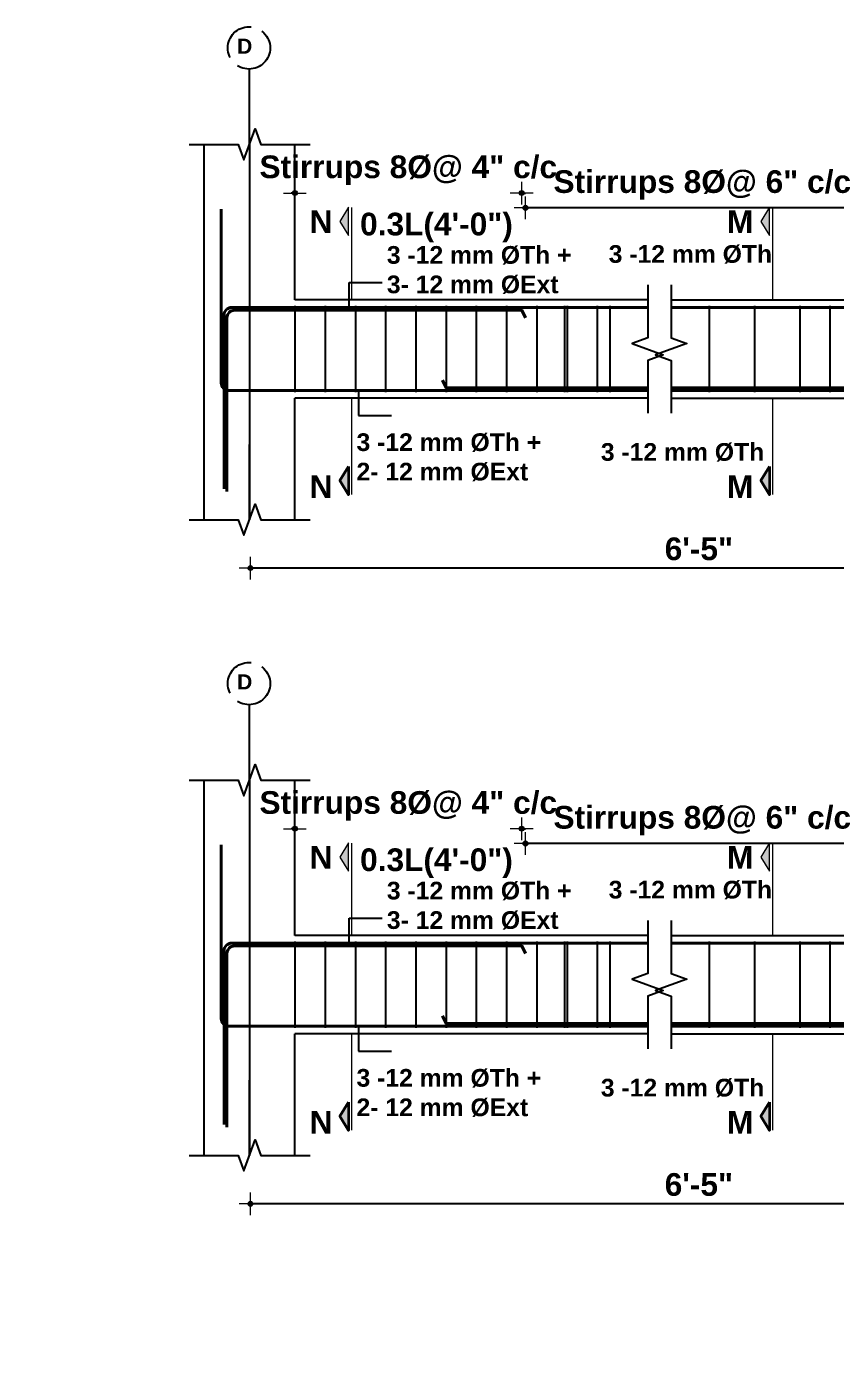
# Model space of a CAD drawing. Header units: inches. Extents: x -12073856 to 12321241, y -1226296 to 1319224.
# Drawn here: x 134143.4 to 134357.4, y 48742.5 to 49096.6 of the extents above; entities that cross this region are included whole.
import ezdxf

# ---------------------------------------------------------------- set-up
doc = ezdxf.new("R2010")
doc.units = ezdxf.units.IN
doc.header["$MEASUREMENT"] = 0
doc.header["$PDMODE"] = 35
doc.linetypes.add('ACAD_ISO02W100', pattern=[15, 12, -3])
for name, color, linetype, lineweight in [('BAR', 5, 'Continuous', 40), ('Dimension', 130, 'Continuous', 9), ('Hatch', 9, 'Continuous', 9), ('HATCH1', 4, 'ACAD_ISO02W100', 13), ('TEXT', 255, 'Continuous', 35), ('Toilet', 7, 'Continuous', 25)]:
    doc.layers.add(name, color=color, linetype=linetype, lineweight=lineweight)
doc.layers.add('STIRRUP', color=10, linetype='Continuous')
doc.styles.add('1.8 str', font='times.ttf', dxfattribs={"width": 0.8, "height": 6})
doc.styles.add('ramon', font='arial.ttf')
doc.styles.add('STYLE1', font='arialbd.ttf')
doc.dimstyles.new('1.4', dxfattribs={"dimscale": 0, "dimtxt": 6, "dimasz": 0.5, "dimexe": 2, "dimexo": 9, "dimgap": 2, "dimtad": 1, "dimdec": 0, "dimlfac": 0.5, "dimzin": 3, "dimdsep": 46, "dimlunit": 4, "dimtxsty": '1.8 str', "dimblk": 'DIM', "dimcen": 3, "dimdle": 3, "dimse1": 1, "dimse2": 1, "dimclrd": 256, "dimclre": 256, "dimclrt": 7, "dimadec": 1, "dimazin": 2, "dimtfac": 1, "dimtdec": 0, "dimtix": 1, "dimtofl": 0, "dimtmove": 2, "dimatfit": 3, "dimldrblk": 'ARROW', "dimfxl": 2, "dimfrac": 2, "dimtolj": 2, "dimtzin": 0, "dimarcsym": 0})
doc.dimstyles.new('S8', dxfattribs={"dimtxt": 7, "dimasz": 2, "dimexe": 6, "dimexo": 18, "dimgap": 1.9375, "dimtad": 1, "dimdec": 1, "dimzin": 3, "dimdsep": 46, "dimlunit": 4, "dimtxsty": 'ramon', "dimblk": 'dot 2', "dimcen": 0.09375, "dimse1": 1, "dimse2": 1, "dimclrd": 1, "dimclre": 1, "dimclrt": 256, "dimadec": 0, "dimazin": 0, "dimtfac": 0.75, "dimtdec": 1, "dimtix": 1, "dimtmove": 1, "dimatfit": 3, "dimldrblk": 'DOT', "dimfxl": 1, "dimtolj": 1, "dimtzin": 0, "dimlwd": 9, "dimlwe": 9, "dimarcsym": 0})

# ---------------------------------------------------------------- blocks, each defined once
blk = doc.blocks.new('dot1')
at = {"layer": 'Hatch'}
h = blk.add_hatch(color=256, dxfattribs=at)
edge = h.paths.add_edge_path()
edge.add_arc((0, 0), 1, 0, 360)
for p, q in [((3, 0), (-3, 0)), ((0, 3), (0, -3))]:
    blk.add_line(p, q, dxfattribs=at)
blk.add_circle((0, 0), 1, dxfattribs=at)
blk = doc.blocks.new('dot 2')
at = {"layer": 'Hatch', "xscale": 0.5, "yscale": 0.5, "zscale": 0.5}
blk.add_blockref('dot1', (0, 0), dxfattribs=at)
blk = doc.blocks.new('*D2656')
at = {"layer": 'Defpoints', "color": 0, "transparency": 16777216}
for p in [(133863.05, 48784.54), (133880.38, 48784.54), (136417.36, 48745.54)]:
    blk.add_point(p, dxfattribs=at)
at = {"layer": 'Toilet', "color": 1, "lineweight": 9, "transparency": 16777216}
blk.add_line((133863.05, 48747.54), (133863.05, 48782.54), dxfattribs=at)
at = {"layer": 'Toilet', "color": 1, "lineweight": 9, "transparency": 16777216, "xscale": 2, "yscale": 2, "zscale": 2}
for p, rotation in [((133863.05, 48784.54), 90), ((133863.05, 48745.54), 270)]:
    blk.add_blockref('dot 2', p, dxfattribs=dict(at, rotation=rotation))
at = {"layer": 'Toilet', "transparency": 16777216, "insert": (133857.53, 48765.04), "char_height": 7, "attachment_point": 5, "rotation": 90, "style": 'ramon'}
blk.add_mtext('\\A1;3\'-3"', dxfattribs=at)
blk = doc.blocks.new('_Dot')
at = {"color": 0, "lineweight": -2}
blk.add_line((-0.5, 0), (-1, 0), dxfattribs=at)
at = {"color": 0, "const_width": 0.5}
blk.add_lwpolyline([(-0.25, 0, 1), (0.25, 0, 1)], format="xyb", close=True, dxfattribs=at)
blk = doc.blocks.new('DIM')
at = {"layer": 'Dimension'}
h = blk.add_hatch(color=256, dxfattribs=at)
h.paths.add_polyline_path([(0, 1.28), (0, 0), (1.28, 0, 0.414214)])
h.paths.add_polyline_path([(1.28, 0), (0, 0), (0, -1.28, 0.414214)])
h.paths.add_polyline_path([(0, 0), (-1.28, 0, 0.414214), (0, -1.28)])
h.paths.add_polyline_path([(0, 1.28, 0.414214), (-1.28, 0), (0, 0)])
for p, q in [((-6, 0), (6, 0)), ((0, 6), (0, -6))]:
    blk.add_line(p, q, dxfattribs=at)
blk.add_circle((0, 0), 1.28, dxfattribs=at)
blk = doc.blocks.new('*D2690')
at = {"layer": 'Defpoints', "color": 0, "ltscale": 10, "transparency": 16777216}
for p in [(134214.38, 48884.33), (134214.38, 48870.79), (134274.38, 48853.28)]:
    blk.add_point(p, dxfattribs=at)
at = {"layer": 'Dimension', "lineweight": -2, "ltscale": 10, "transparency": 16777216}
for p, q in [((134213.88, 48884.33), (134213.38, 48884.33)), ((134274.88, 48884.33), (134275.38, 48884.33))]:
    blk.add_line(p, q, dxfattribs=at)
at = {"layer": 'Dimension', "lineweight": -2, "ltscale": 10, "transparency": 16777216, "xscale": 0.5, "yscale": 0.5, "zscale": 0.5}
blk.add_blockref('DIM', (134214.38, 48884.33), dxfattribs=at)
at = {"layer": 'Dimension', "lineweight": -2, "ltscale": 10, "transparency": 16777216, "xscale": 0.5, "yscale": 0.5, "zscale": 0.5, "rotation": 180}
blk.add_blockref('DIM', (134274.38, 48884.33), dxfattribs=at)
at = {"layer": 'Dimension', "color": 7, "ltscale": 10, "transparency": 16777216, "insert": (134244.38, 48890.36), "char_height": 6, "attachment_point": 5, "style": 'STYLE1'}
blk.add_mtext('\\A2;Stirrups 8%%C@ 4" c/c', dxfattribs=at)
blk = doc.blocks.new('ARROW')
at = {"layer": 'Hatch'}
h = blk.add_hatch(color=256, dxfattribs=at)
h.dxf.hatch_style = 1
h.paths.add_polyline_path([(12191115.76, -1270860.08), (12191485.38, -1270660.08), (12191115.76, -1270660.08)])
for p, q in [((12191115.76, -1270860.08), (12191115.76, -1270060.08)), ((12191015.76, -1270160.08), (12196382.95, -1270160.08)), ((12191485.38, -1270660.08), (12190746.15, -1270660.08)), ((12190746.15, -1270660.08), (12191115.76, -1270860.08)), ((12191485.38, -1270660.08), (12191115.76, -1270860.08))]:
    blk.add_line(p, q, dxfattribs=at)
blk = doc.blocks.new('*D2691')
at = {"layer": 'Defpoints', "color": 0, "ltscale": 10, "transparency": 16777216}
for p in [(134275.39, 48880.42), (134275.39, 48848.99), (134368.96, 48848.99)]:
    blk.add_point(p, dxfattribs=at)
at = {"layer": 'Dimension', "lineweight": -2, "ltscale": 10, "transparency": 16777216}
blk.add_line((134368.46, 48880.42), (134275.89, 48880.42), dxfattribs=at)
at = {"layer": 'Dimension', "lineweight": -2, "ltscale": 10, "transparency": 16777216, "xscale": 0.5, "yscale": 0.5, "zscale": 0.5, "rotation": 180}
blk.add_blockref('DIM', (134275.39, 48880.42), dxfattribs=at)
at = {"layer": 'Dimension', "lineweight": -2, "ltscale": 10, "transparency": 16777216, "xscale": 0.5, "yscale": 0.5, "zscale": 0.5}
blk.add_blockref('DIM', (134368.96, 48880.42), dxfattribs=at)
at = {"layer": 'Dimension', "color": 7, "ltscale": 10, "transparency": 16777216, "insert": (134322.17, 48886.44), "char_height": 6, "attachment_point": 5, "style": 'STYLE1'}
blk.add_mtext('\\A2;Stirrups 8%%C@ 6" c/c', dxfattribs=at)
blk = doc.blocks.new('*D2693')
at = {"layer": 'Defpoints', "color": 0, "ltscale": 10, "transparency": 16777216}
for p in [(134202.6, 48797.83), (134439.95, 48797.83), (134202.6, 48785.02)]:
    blk.add_point(p, dxfattribs=at)
at = {"layer": 'Dimension', "lineweight": -2, "ltscale": 10, "transparency": 16777216}
blk.add_line((134439.45, 48785.02), (134203.1, 48785.02), dxfattribs=at)
at = {"layer": 'Dimension', "lineweight": -2, "ltscale": 10, "transparency": 16777216, "xscale": 0.5, "yscale": 0.5, "zscale": 0.5, "rotation": 180}
blk.add_blockref('DIM', (134202.6, 48785.02), dxfattribs=at)
at = {"layer": 'Dimension', "lineweight": -2, "ltscale": 10, "transparency": 16777216, "xscale": 0.5, "yscale": 0.5, "zscale": 0.5}
blk.add_blockref('DIM', (134439.95, 48785.02), dxfattribs=at)
at = {"layer": 'Dimension', "color": 7, "ltscale": 10, "transparency": 16777216, "insert": (134321.27, 48790.09), "char_height": 6, "attachment_point": 5, "style": 'STYLE1'}
blk.add_mtext('\\A2;6\'-5"', dxfattribs=at)
blk = doc.blocks.new('*D2756')
at = {"layer": 'Defpoints', "color": 0, "ltscale": 10, "transparency": 16777216}
for p in [(134214.38, 49052.62), (134214.38, 49039.08), (134274.38, 49021.57)]:
    blk.add_point(p, dxfattribs=at)
at = {"layer": 'Dimension', "lineweight": -2, "ltscale": 10, "transparency": 16777216}
for p, q in [((134213.88, 49052.62), (134213.38, 49052.62)), ((134274.88, 49052.62), (134275.38, 49052.62))]:
    blk.add_line(p, q, dxfattribs=at)
at = {"layer": 'Dimension', "lineweight": -2, "ltscale": 10, "transparency": 16777216, "xscale": 0.5, "yscale": 0.5, "zscale": 0.5}
blk.add_blockref('DIM', (134214.38, 49052.62), dxfattribs=at)
at = {"layer": 'Dimension', "lineweight": -2, "ltscale": 10, "transparency": 16777216, "xscale": 0.5, "yscale": 0.5, "zscale": 0.5, "rotation": 180}
blk.add_blockref('DIM', (134274.38, 49052.62), dxfattribs=at)
at = {"layer": 'Dimension', "color": 7, "ltscale": 10, "transparency": 16777216, "insert": (134244.38, 49058.65), "char_height": 6, "attachment_point": 5, "style": 'STYLE1'}
blk.add_mtext('\\A2;Stirrups 8%%C@ 4" c/c', dxfattribs=at)
blk = doc.blocks.new('*D2757')
at = {"layer": 'Defpoints', "color": 0, "ltscale": 10, "transparency": 16777216}
for p in [(134275.39, 49048.71), (134275.39, 49017.29), (134368.96, 49017.29)]:
    blk.add_point(p, dxfattribs=at)
at = {"layer": 'Dimension', "lineweight": -2, "ltscale": 10, "transparency": 16777216}
blk.add_line((134368.46, 49048.71), (134275.89, 49048.71), dxfattribs=at)
at = {"layer": 'Dimension', "lineweight": -2, "ltscale": 10, "transparency": 16777216, "xscale": 0.5, "yscale": 0.5, "zscale": 0.5, "rotation": 180}
blk.add_blockref('DIM', (134275.39, 49048.71), dxfattribs=at)
at = {"layer": 'Dimension', "lineweight": -2, "ltscale": 10, "transparency": 16777216, "xscale": 0.5, "yscale": 0.5, "zscale": 0.5}
blk.add_blockref('DIM', (134368.96, 49048.71), dxfattribs=at)
at = {"layer": 'Dimension', "color": 7, "ltscale": 10, "transparency": 16777216, "insert": (134322.17, 49054.74), "char_height": 6, "attachment_point": 5, "style": 'STYLE1'}
blk.add_mtext('\\A2;Stirrups 8%%C@ 6" c/c', dxfattribs=at)
blk = doc.blocks.new('*D2759')
at = {"layer": 'Defpoints', "color": 0, "ltscale": 10, "transparency": 16777216}
for p in [(134202.6, 48966.13), (134439.95, 48966.13), (134202.6, 48953.32)]:
    blk.add_point(p, dxfattribs=at)
at = {"layer": 'Dimension', "lineweight": -2, "ltscale": 10, "transparency": 16777216}
blk.add_line((134439.45, 48953.32), (134203.1, 48953.32), dxfattribs=at)
at = {"layer": 'Dimension', "lineweight": -2, "ltscale": 10, "transparency": 16777216, "xscale": 0.5, "yscale": 0.5, "zscale": 0.5, "rotation": 180}
blk.add_blockref('DIM', (134202.6, 48953.32), dxfattribs=at)
at = {"layer": 'Dimension', "lineweight": -2, "ltscale": 10, "transparency": 16777216, "xscale": 0.5, "yscale": 0.5, "zscale": 0.5}
blk.add_blockref('DIM', (134439.95, 48953.32), dxfattribs=at)
at = {"layer": 'Dimension', "color": 7, "ltscale": 10, "transparency": 16777216, "insert": (134321.27, 48958.38), "char_height": 6, "attachment_point": 5, "style": 'STYLE1'}
blk.add_mtext('\\A2;6\'-5"', dxfattribs=at)

msp = doc.modelspace()

# ---------------------------------------------------------------- hatches: boundary and pattern name
at = {"layer": 'TEXT', "ltscale": 10}
for points in [[(134228.58, 49048.87), (134228.58, 49041.36), (134226.27, 49045.12)], [(134339.96, 49048.87), (134339.96, 49041.36), (134337.65, 49045.12)], [(134228.58, 48972.73), (134228.58, 48980.23), (134226.27, 48976.48)], [(134339.96, 48972.73), (134339.96, 48980.23), (134337.65, 48976.48)], [(134228.58, 48880.57), (134228.58, 48873.07), (134226.27, 48876.82)], [(134339.96, 48880.57), (134339.96, 48873.07), (134337.65, 48876.82)], [(134228.58, 48804.43), (134228.58, 48811.94), (134226.27, 48808.19)], [(134339.96, 48804.43), (134339.96, 48811.94), (134337.65, 48808.19)]]:
    msp.add_hatch(color=256, dxfattribs=at).paths.add_polyline_path(points)

# ---------------------------------------------------------------- linework, layer by layer
for p, q in [((134202.38, 49065.48), (134202.38, 49085.44)), ((134202.38, 49065.48), (134202.38, 48966.13)), ((134202.38, 48966.13), (134202.38, 48986.08)), ((134202.38, 48897.19), (134202.38, 48917.14)), ((134202.38, 48897.19), (134202.38, 48797.83)), ((134202.38, 48797.83), (134202.38, 48817.79))]:
    msp.add_line(p, q)
at = {"ltscale": 10}
for p, q in [((134190.38, 49021.57), (134190.38, 49065.48)), ((134214.38, 49024.32), (134214.38, 49065.48)), ((134307.73, 49024.32), (134214.38, 49024.32)), ((134313.95, 49024.32), (134427.95, 49024.32)), ((134190.38, 48966.13), (134190.38, 49021.57)), ((134307.73, 48998.32), (134214.38, 48998.32)), ((134214.38, 48966.13), (134214.38, 48998.32)), ((134313.95, 48998.32), (134427.95, 48998.32)), ((134190.38, 48853.28), (134190.38, 48897.19)), ((134214.38, 48856.03), (134214.38, 48897.19)), ((134307.73, 48856.03), (134214.38, 48856.03)), ((134313.95, 48856.03), (134427.95, 48856.03)), ((134190.38, 48797.83), (134190.38, 48853.28)), ((134307.73, 48830.03), (134214.38, 48830.03)), ((134214.38, 48797.83), (134214.38, 48830.03)), ((134313.95, 48830.03), (134427.95, 48830.03))]:
    msp.add_line(p, q, dxfattribs=at)
at = {"linetype": 'Continuous', "ltscale": 10}
for points in [[(134186.38, 49065.48), (134199.38, 49065.48), (134200.88, 49061.36), (134203.88, 49069.61), (134205.38, 49065.48), (134218.38, 49065.48)], [(134307.73, 49028.32), (134307.73, 49014.32), (134303.61, 49012.82), (134311.85, 49009.82), (134307.73, 49008.32), (134307.73, 48994.32)], [(134307.73, 49028.32), (134307.73, 49014.32), (134303.61, 49012.82), (134311.85, 49009.82), (134307.73, 49008.32), (134307.73, 48994.32)], [(134313.95, 49028.32), (134313.95, 49014.32), (134318.07, 49012.82), (134309.83, 49009.82), (134313.95, 49008.32), (134313.95, 48994.32)], [(134313.95, 49028.32), (134313.95, 49014.32), (134318.07, 49012.82), (134309.83, 49009.82), (134313.95, 49008.32), (134313.95, 48994.32)], [(134186.38, 48966.13), (134199.38, 48966.13), (134200.88, 48962.01), (134203.88, 48970.25), (134205.38, 48966.13), (134218.38, 48966.13)], [(134186.38, 48897.19), (134199.38, 48897.19), (134200.88, 48893.07), (134203.88, 48901.31), (134205.38, 48897.19), (134218.38, 48897.19)], [(134307.73, 48860.03), (134307.73, 48846.03), (134303.61, 48844.53), (134311.85, 48841.53), (134307.73, 48840.03), (134307.73, 48826.03)], [(134307.73, 48860.03), (134307.73, 48846.03), (134303.61, 48844.53), (134311.85, 48841.53), (134307.73, 48840.03), (134307.73, 48826.03)], [(134313.95, 48860.03), (134313.95, 48846.03), (134318.07, 48844.53), (134309.83, 48841.53), (134313.95, 48840.03), (134313.95, 48826.03)], [(134313.95, 48860.03), (134313.95, 48846.03), (134318.07, 48844.53), (134309.83, 48841.53), (134313.95, 48840.03), (134313.95, 48826.03)], [(134186.38, 48797.83), (134199.38, 48797.83), (134200.88, 48793.71), (134203.88, 48801.96), (134205.38, 48797.83), (134218.38, 48797.83)]]:
    msp.add_lwpolyline(points, dxfattribs=at)
at = {"layer": 'BAR', "ltscale": 10}
for p, q in [((134202.38, 49022.32), (134307.73, 49022.32)), ((134439.95, 49022.32), (134313.95, 49022.32)), ((134202.38, 49000.32), (134307.73, 49000.32)), ((134439.95, 49000.32), (134313.95, 49000.32)), ((134202.38, 48854.03), (134307.73, 48854.03)), ((134439.95, 48854.03), (134313.95, 48854.03)), ((134202.38, 48832.03), (134307.73, 48832.03)), ((134439.95, 48832.03), (134313.95, 48832.03))]:
    msp.add_line(p, q, dxfattribs=at)
for points in [[(134214.38, 49000.32), (134196.9, 49000.32, -0.414214), (134194.88, 49002.33), (134194.88, 49048.32)], [(134195.63, 48974.32), (134195.63, 49020.3, -0.414214), (134197.65, 49022.32), (134214.38, 49022.32)], [(134196.38, 48973.57), (134196.38, 49019.55, -0.414214), (134198.4, 49021.57), (134214.38, 49021.57)], [(134214.38, 48832.03), (134196.9, 48832.03, -0.414214), (134194.88, 48834.04), (134194.88, 48880.03)], [(134195.63, 48806.03), (134195.63, 48852.01, -0.414214), (134197.65, 48854.03), (134214.38, 48854.03)], [(134196.38, 48805.28), (134196.38, 48851.26, -0.414214), (134198.4, 48853.28), (134214.38, 48853.28)]]:
    msp.add_lwpolyline(points, format="xyb", dxfattribs=at)
for points in [[(134275.42, 49019.57), (134274.38, 49021.57), (134202.38, 49021.57)], [(134253.43, 49003.07), (134254.38, 49001.07), (134307.73, 49001.07)], [(134388.9, 49003.07), (134387.95, 49001.07), (134313.95, 49001.07)], [(134275.42, 48851.28), (134274.38, 48853.28), (134202.38, 48853.28)], [(134253.43, 48834.78), (134254.38, 48832.78), (134307.73, 48832.78)], [(134388.9, 48834.78), (134387.95, 48832.78), (134313.95, 48832.78)]]:
    msp.add_lwpolyline(points, dxfattribs=at)
at = {"layer": 'Dimension', "ltscale": 10}
for p, q in [((134229.44, 49024.32), (134229.44, 49048.82)), ((134340.82, 49024.32), (134340.82, 49048.82)), ((134229.44, 48972.78), (134229.44, 48998.32)), ((134340.82, 48972.78), (134340.82, 48998.32)), ((134229.44, 48856.03), (134229.44, 48880.52)), ((134340.82, 48856.03), (134340.82, 48880.52)), ((134229.44, 48804.48), (134229.44, 48830.03)), ((134340.82, 48804.48), (134340.82, 48830.03))]:
    msp.add_line(p, q, dxfattribs=at)
for points in [[(134228.58, 49041.36), (134228.58, 49048.87), (134226.27, 49045.12), (134228.58, 49041.36)], [(134339.96, 49041.36), (134339.96, 49048.87), (134337.65, 49045.12), (134339.96, 49041.36)], [(134228.58, 48873.07), (134228.58, 48880.57), (134226.27, 48876.82), (134228.58, 48873.07)], [(134339.96, 48873.07), (134339.96, 48880.57), (134337.65, 48876.82), (134339.96, 48873.07)]]:
    msp.add_lwpolyline(points, dxfattribs=at)
at = {"layer": 'HATCH1', "lineweight": 25}
for centre in [(134202.22, 49091.03), (134202.22, 48922.74)]:
    msp.add_circle(centre, 5.6, dxfattribs=at)
at = {"layer": 'STIRRUP'}
for p, q in [((134214.38, 49022.72), (134214.38, 48999.92)), ((134222.38, 49022.72), (134222.38, 48999.92)), ((134230.38, 49022.72), (134230.38, 48999.92)), ((134238.38, 49022.72), (134238.38, 48999.92)), ((134246.38, 49022.72), (134246.38, 48999.92)), ((134254.38, 49022.72), (134254.38, 48999.92)), ((134262.38, 49022.72), (134262.38, 48999.92)), ((134270.38, 49022.72), (134270.38, 48999.92)), ((134278.38, 49022.72), (134278.38, 48999.92)), ((134285.73, 49022.72), (134285.73, 48999.92)), ((134286.38, 49022.72), (134286.38, 48999.92)), ((134294.38, 49022.72), (134294.38, 48999.92)), ((134297.73, 49022.72), (134297.73, 48999.92)), ((134323.95, 49022.72), (134323.95, 48999.92)), ((134335.95, 49022.72), (134335.95, 48999.92)), ((134347.95, 49022.72), (134347.95, 48999.92)), ((134355.95, 49022.72), (134355.95, 48999.92)), ((134214.38, 48854.43), (134214.38, 48831.63)), ((134222.38, 48854.43), (134222.38, 48831.63)), ((134230.38, 48854.43), (134230.38, 48831.63)), ((134238.38, 48854.43), (134238.38, 48831.63)), ((134246.38, 48854.43), (134246.38, 48831.63)), ((134254.38, 48854.43), (134254.38, 48831.63)), ((134262.38, 48854.43), (134262.38, 48831.63)), ((134270.38, 48854.43), (134270.38, 48831.63)), ((134278.38, 48854.43), (134278.38, 48831.63)), ((134285.73, 48854.43), (134285.73, 48831.63)), ((134286.38, 48854.43), (134286.38, 48831.63)), ((134294.38, 48854.43), (134294.38, 48831.63)), ((134297.73, 48854.43), (134297.73, 48831.63)), ((134323.95, 48854.43), (134323.95, 48831.63)), ((134335.95, 48854.43), (134335.95, 48831.63)), ((134347.95, 48854.43), (134347.95, 48831.63)), ((134355.95, 48854.43), (134355.95, 48831.63))]:
    msp.add_line(p, q, dxfattribs=at)
at = {"layer": 'TEXT', "ltscale": 10}
for points in [[(134228.58, 48980.23), (134228.58, 48972.73), (134226.27, 48976.48), (134228.58, 48980.23)], [(134339.96, 48980.23), (134339.96, 48972.73), (134337.65, 48976.48), (134339.96, 48980.23)], [(134228.58, 48811.94), (134228.58, 48804.43), (134226.27, 48808.19), (134228.58, 48811.94)], [(134339.96, 48811.94), (134339.96, 48804.43), (134337.65, 48808.19), (134339.96, 48811.94)]]:
    msp.add_lwpolyline(points, dxfattribs=at)

# ---------------------------------------------------------------- texts
at = {"layer": 'HATCH1', "lineweight": 25, "style": 'STYLE1'}
for p in [(134199.07, 49089.49), (134199.07, 48921.19)]:
    msp.add_text('D', height=4, dxfattribs=at).set_placement(p)
at = {"layer": 'TEXT', "ltscale": 10, "style": 'STYLE1'}
for s, height, p in [('N', 6, (134218.27, 49042.03)), ('M', 6, (134328.69, 49042.03)), ('3 -12 mm %%CTh ', 4.68, (134297.41, 49034.14)), ('3 -12 mm %%CTh ', 4.68, (134295.33, 48981.73)), ('N', 6, (134218.27, 48971.9)), ('M', 6, (134328.69, 48971.9)), ('N', 6, (134218.27, 48873.73)), ('M', 6, (134328.69, 48873.73)), ('3 -12 mm %%CTh ', 4.68, (134297.41, 48865.85)), ('3 -12 mm %%CTh ', 4.68, (134295.33, 48813.43)), ('N', 6, (134218.27, 48803.61)), ('M', 6, (134328.69, 48803.61))]:
    msp.add_text(s, height=height, dxfattribs=at).set_placement(p)
at = {"layer": 'TEXT', "style": 'STYLE1'}
for p in [(134231.62, 49041.4), (134231.62, 48873.11)]:
    msp.add_text('0.3L(4\'-0")', height=6, dxfattribs=at).set_placement(p)
at = {"layer": 'TEXT', "ltscale": 10, "char_height": 4.68, "attachment_point": 1, "style": 'STYLE1'}
for s, insert in [('3 -12 mm %%CTh + 3- 12 mm %%CExt', (134238.71, 49038.57)), ('3 -12 mm %%CTh + 2- 12 mm %%CExt', (134230.68, 48989)), ('3 -12 mm %%CTh + 3- 12 mm %%CExt', (134238.71, 48870.28)), ('3 -12 mm %%CTh + 2- 12 mm %%CExt', (134230.68, 48820.71))]:
    msp.add_mtext_dynamic_manual_height_columns(s, width=53.0695, gutter_width=1, heights=[0], dxfattribs=dict(at, insert=insert))

# ---------------------------------------------------------------- dimensions: what is measured, and where the dimension line sits
at = {"layer": 'Dimension', "ltscale": 10}
for base, p1, p2, text, picture, middle in [((134214.38, 49052.62), (134274.38, 49021.57), (134214.38, 49039.08), 'Stirrups 8%%C@ 4" c/c', '*D2756', (134244.38, 49058.65)), ((134275.39, 49048.71), (134368.96, 49017.29), (134275.39, 49017.29), 'Stirrups 8%%C@ 6" c/c', '*D2757', (134322.17, 49054.74)), ((134202.6, 48953.32), (134439.95, 48966.13), (134202.6, 48966.13), '6\'-5"', '*D2759', (134321.27, 48958.38)), ((134214.38, 48884.33), (134274.38, 48853.28), (134214.38, 48870.79), 'Stirrups 8%%C@ 4" c/c', '*D2690', (134244.38, 48890.36)), ((134275.39, 48880.42), (134368.96, 48848.99), (134275.39, 48848.99), 'Stirrups 8%%C@ 6" c/c', '*D2691', (134322.17, 48886.44)), ((134202.6, 48785.02), (134439.95, 48797.83), (134202.6, 48797.83), '6\'-5"', '*D2693', (134321.27, 48790.09))]:
    dim = msp.add_linear_dim(base=base, p1=p1, p2=p2, angle=180, text=text, dimstyle='1.4', override={"dimscale": 1, "dimtxsty": 'STYLE1'}, dxfattribs=at)
    dim.commit()
    dim.dimension.update_dxf_attribs({"geometry": picture, "text_midpoint": middle})
at = {"layer": 'Toilet'}
dim = msp.add_linear_dim(base=(133863.05, 48784.54), p1=(136417.36, 48745.54), p2=(133880.38, 48784.54), angle=90, dimstyle='S8', override={"dimfxl": 2, "dimfxlon": 1, "dimarcsym": 1}, dxfattribs=at)
dim.commit()
dim.dimension.update_dxf_attribs({"geometry": '*D2656', "text_midpoint": (133857.53, 48765.04)})

# ---------------------------------------------------------------- leaders
at = {"layer": 'Dimension', "ltscale": 10}
for points in [[(134228.74, 49022.72), (134228.74, 49028.93), (134237.46, 49028.93)], [(134231.22, 48999.92), (134231.22, 48993.71), (134239.94, 48993.71)], [(134228.74, 48854.43), (134228.74, 48860.63), (134237.46, 48860.63)], [(134231.22, 48831.63), (134231.22, 48825.42), (134239.94, 48825.42)]]:
    msp.add_leader(points, dimstyle='1.4', override={"dimscale": 1, "dimtxsty": 'STYLE1'}, dxfattribs=at)

doc.saveas('drawing.dxf')
